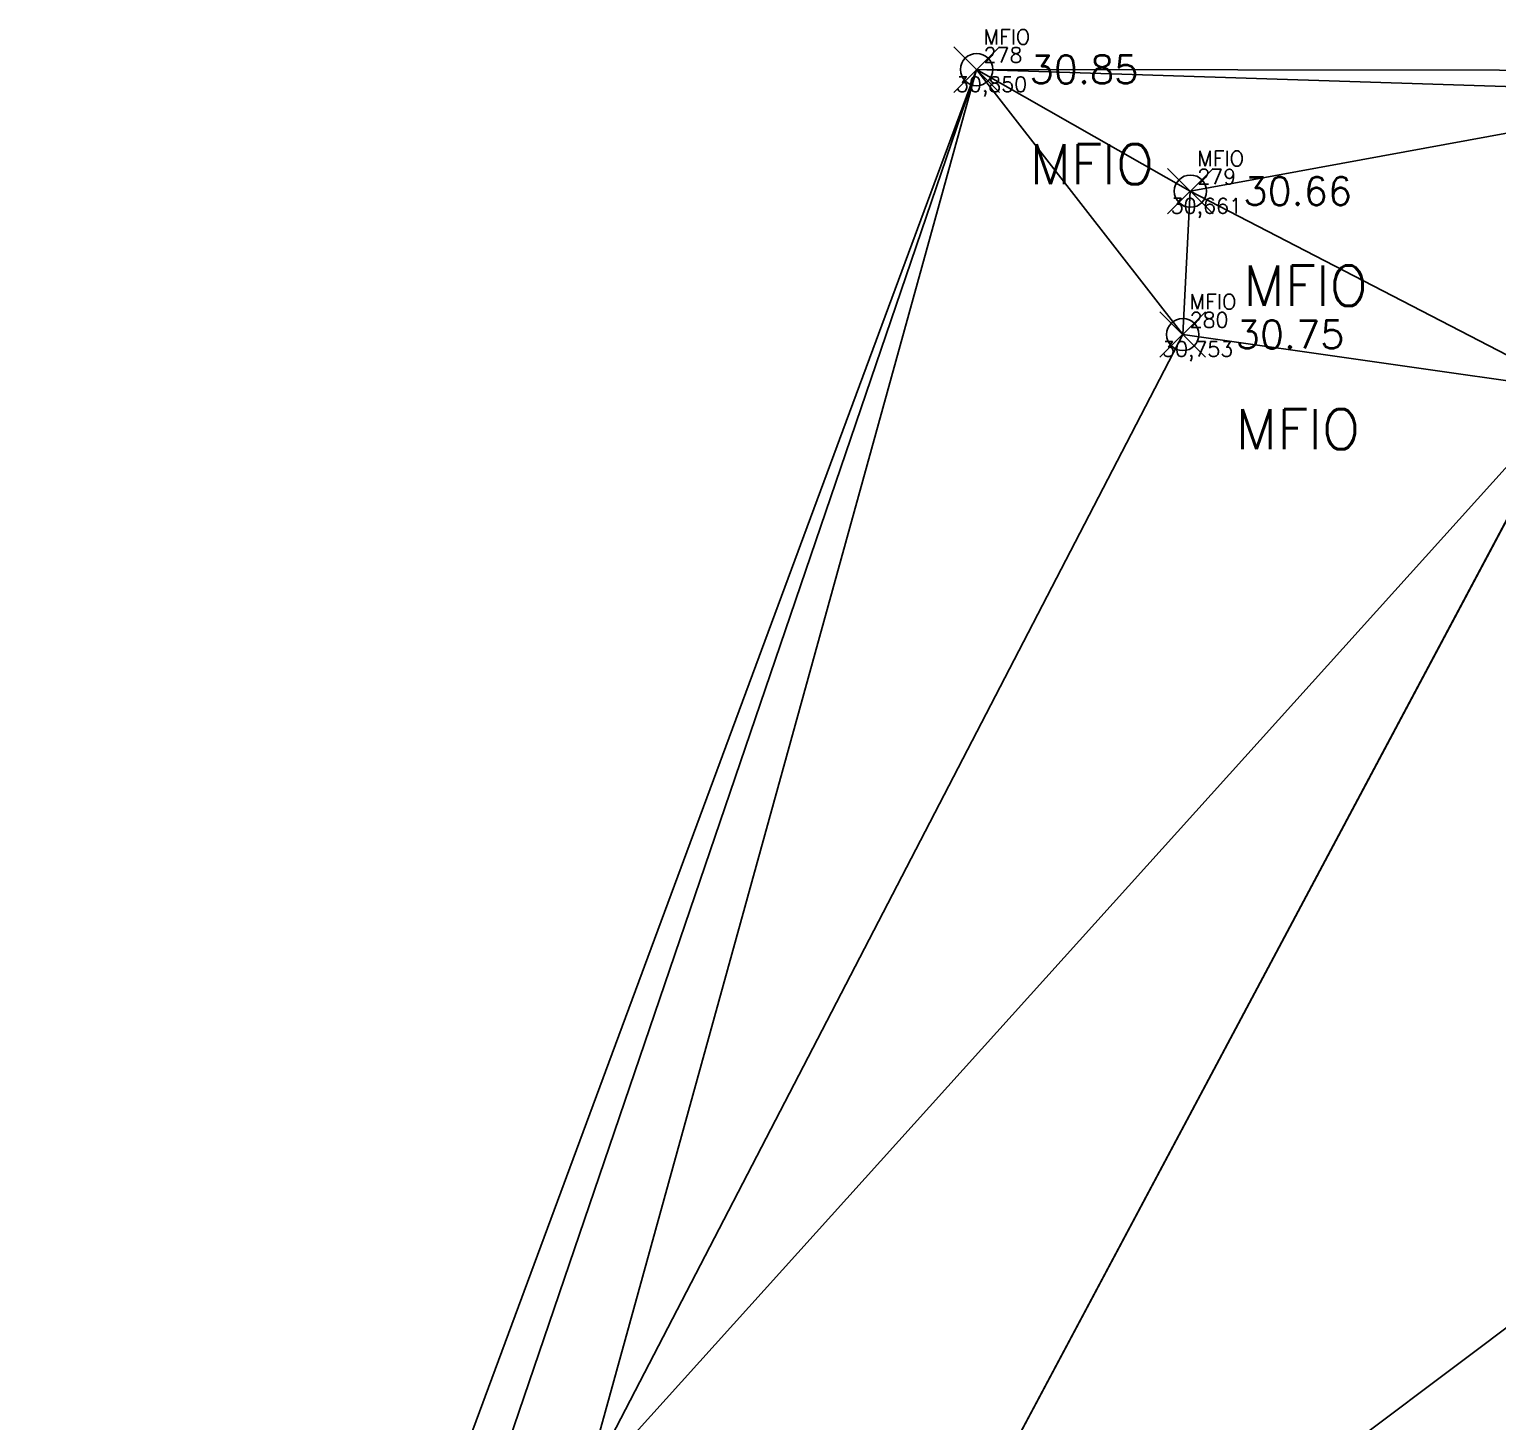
# Model space of a CAD drawing. Header units: metres. Extents: x 543100 to 543604, y 9574012 to 9574398.
# Drawn here: x 543211.69 to 543248.16, y 9574345.75 to 9574380.33 of the extents above; entities that cross this region are included whole.
import ezdxf

# ---------------------------------------------------------------- set-up
doc = ezdxf.new("R2010")
doc.units = ezdxf.units.M
doc.header["$LTSCALE"] = 0.1
doc.linetypes.add('CONTINUO', pattern=[0])
for name, color, linetype in [('_MFIO', 2, 'CONTINUO'), ('C-TINN-BNDY', 110, 'Continuous'), ('E2', 7, 'CONTINUO'), ('IMPL_MEIO FIO', 8, 'Continuous'), ('IMPLANTAÇÃO', 1, 'Continuous'), ('MalhaTriTG', 7, 'CONTINUO'), ('TOPO_PONTOS', 2, 'Continuous'), ('V-NODE', 1, 'Continuous'), ('V-NODE-TEXT', 1, 'Continuous'), ('XREF_IMPLNTACAO', 2, 'Continuous')]:
    doc.layers.add(name, color=color, linetype=linetype)
doc.layers.get('IMPLANTAÇÃO').off()
doc.styles.add('SIMPLEX', font='simplex', dxfattribs={"height": 0.2})
doc.styles.get("Standard").update_dxf_attribs({"font": 'simplex.shx'})

# ---------------------------------------------------------------- blocks, each defined once
blk = doc.blocks.new('A$C00972E22')
at = {"layer": 'IMPL_MEIO FIO', "color": 1, "linetype": 'CONTINUO', "flags": 128}
blk.add_lwpolyline([(21.513, 208.986), (21.535, 220.227), (21.66, 234.538), (21.915, 266.875), (20.471, 270.132), (14.369, 270.416)], dxfattribs=at)
blk = doc.blocks.new('Base_Implantacao')
at = {"layer": 'IMPLANTAÇÃO', "rotation": 333.0393706475627}
blk.add_blockref('A$C00972E22', (543099.81, 9574144.816), dxfattribs=at)
at = {"layer": 'MalhaTriTG', "color": 132}
mesh = blk.add_polyface(dxfattribs=at)
corners = [(543224.664, 9574302.936, 30.992), (543210.265, 9574288.67, 31.209), (543216.703, 9574288.465, 31.154), (543213.734, 9574321.335, 30.969), (543218.85, 9574331.345, 30.895), (543226.223, 9574326.207, 30.933), (543224.268, 9574315.932, 31.062), (543219.876, 9574286.567, 30.533), (543193.607, 9574282.384, 31.298), (543227.396, 9574302.372, 30.53), (543227.186, 9574316.359, 31.22), (543239.215, 9574322.014, 30.485), (543230.57, 9574334.709, 30.757), (543225.45, 9574344.044, 30.865), (543250.101, 9574371.359, 30.793), (543235.218, 9574379.328, 30.85), (543243.115, 9574295.416, 30.237), (543260.488, 9574287.844, 29.96), (543254.859, 9574311.797, 30.344), (543254.233, 9574321.821, 30.714), (543271.924, 9574304.366, 30.172), (543267.489, 9574362.43, 30.657), (543240.338, 9574372.751, 30.753), (543240.528, 9574376.308, 30.661), (543253.768, 9574378.732, 30.858), (543253.993, 9574377.599, 30.878), (543254.701, 9574379.306, 30.904), (543255.768, 9574376.437, 30.874), (543276.872, 9574367.935, 30.831), (543257.017, 9574378.285, 30.88)]
mesh.append_faces([[corners[k] for k in face] for face in [(0, 1, 2), (0, 3, 1), (4, 3, 5), (0, 6, 3), (5, 3, 6), (2, 7, 0), (3, 8, 1), (0, 9, 10), (9, 0, 7), (10, 9, 11), (10, 5, 6), (4, 12, 13), (4, 5, 12), (11, 12, 5), (13, 12, 14), (5, 10, 11), (6, 0, 10), (3, 4, 15), (15, 4, 13), (9, 16, 11), (16, 17, 18), (19, 18, 20), (20, 18, 17), (19, 21, 12), (19, 11, 18), (18, 11, 16), (22, 14, 23), (13, 14, 22), (23, 14, 24), (22, 23, 15), (23, 24, 15), (24, 14, 25), (24, 25, 26), (15, 24, 26), (14, 27, 25), (15, 13, 22), (21, 28, 29), (25, 29, 26), (29, 25, 27), (29, 27, 21), (21, 27, 14), (21, 14, 12), (19, 12, 11)]], dxfattribs={"color": 132})
blk = doc.blocks.new('*U121', base_point=(543240.53, 9574376.31, 30.661))
at = {"layer": 'V-NODE', "lineweight": -2}
for p, q in [((543239.964, 9574375.744, 30.661), (543241.096, 9574376.876, 30.661)), ((543239.964, 9574376.876, 30.661), (543241.096, 9574375.744, 30.661))]:
    blk.add_line(p, q, dxfattribs=at)
blk.add_circle((543240.53, 9574376.31, 30.661), 0.4, dxfattribs=at)
at = {"layer": 'V-NODE-TEXT', "linetype": 'ByBlock'}
for s, insert, char_height, attachment_point in [('30.66', (543241.846, 9574376.31), 0.7, 4), ('MFIO', (543241.846, 9574374.46), 1, 1)]:
    blk.add_mtext(s, dxfattribs=dict(at, insert=insert, char_height=char_height, attachment_point=attachment_point))
blk = doc.blocks.new('*U134', base_point=(543240.34, 9574372.75, 30.753))
at = {"layer": 'V-NODE', "lineweight": -2}
for p, q in [((543239.774, 9574372.184, 30.753), (543240.906, 9574373.316, 30.753)), ((543239.774, 9574373.316, 30.753), (543240.906, 9574372.184, 30.753))]:
    blk.add_line(p, q, dxfattribs=at)
blk.add_circle((543240.34, 9574372.75, 30.753), 0.4, dxfattribs=at)
at = {"layer": 'V-NODE-TEXT', "linetype": 'ByBlock'}
for s, insert, char_height, attachment_point in [('30.75', (543241.656, 9574372.75), 0.7, 4), ('MFIO', (543241.656, 9574370.9), 1, 1)]:
    blk.add_mtext(s, dxfattribs=dict(at, insert=insert, char_height=char_height, attachment_point=attachment_point))
blk = doc.blocks.new('*U143', base_point=(543235.22, 9574379.33, 30.85))
at = {"layer": 'V-NODE', "lineweight": -2}
for p, q in [((543234.654, 9574378.764, 30.85), (543235.786, 9574379.896, 30.85)), ((543234.654, 9574379.896, 30.85), (543235.786, 9574378.764, 30.85))]:
    blk.add_line(p, q, dxfattribs=at)
blk.add_circle((543235.22, 9574379.33, 30.85), 0.4, dxfattribs=at)
at = {"layer": 'V-NODE-TEXT', "linetype": 'ByBlock'}
for s, insert, char_height, attachment_point in [('30.85', (543236.536, 9574379.33), 0.7, 4), ('MFIO', (543236.536, 9574377.48), 1, 1)]:
    blk.add_mtext(s, dxfattribs=dict(at, insert=insert, char_height=char_height, attachment_point=attachment_point))
blk = doc.blocks.new('SIMB_PONTO')
at = {"color": 0}
blk.add_point((0, 0), dxfattribs=at)
for tag in ['desc:', 'cota:', 'pto:']:
    blk.add_attdef(tag, (0, 0), '', height=1)

msp = doc.modelspace()

# ---------------------------------------------------------------- linework, layer by layer
at = {"layer": 'C-TINN-BNDY', "color": 110, "linetype": 'Continuous', "lineweight": -3}
msp.add_polyline3d([(543180.857, 9574168.846, 31), (543148.32, 9574190.7, 31.624), (543142.76, 9574194.54, 31.722), (543131.48, 9574214.2, 31.882), (543137.5, 9574218.91, 31.922), (543171.35, 9574251.99, 31.713), (543193.61, 9574282.38, 31.298), (543211.838, 9574317.665, 31), (543213.73, 9574321.34, 30.969), (543218.85, 9574331.35, 30.895), (543225.45, 9574344.04, 30.865), (543235.22, 9574379.33, 30.85), (543254.7, 9574379.31, 30.904), (543257.02, 9574378.29, 30.88), (543276.87, 9574367.94, 30.831), (543307.77, 9574351.73, 30.631), (543337.13, 9574336.57, 30.477), (543357.69, 9574325.98, 30.362)], dxfattribs=at)
at = {"layer": 'E2', "color": 7, "linetype": 'CONTINUO', "flags": 128}
for points in [[(543213.734, 9574321.335), (543218.85, 9574331.345), (543225.45, 9574344.044), (543240.338, 9574372.751), (543240.528, 9574376.308), (543235.218, 9574379.328)], [(543250.322, 9574065.652), (543251.079, 9574072.337), (543252.639, 9574083.92), (543253.689, 9574094.488), (543251.976, 9574103.299), (543249.491, 9574108.999), (543244.423, 9574117.288), (543234.75, 9574129.498), (543227.87, 9574138.514), (543217.527, 9574151.083), (543204.89, 9574166.147), (543199.388, 9574171.327), (543189.881, 9574180.728), (543176.729, 9574192.765), (543167.061, 9574201.461), (543163.739, 9574205.256), (543165.999, 9574209.837), (543171.161, 9574219.715), (543174.98, 9574227.004), (543180.842, 9574238.534), (543187.66, 9574251.739), (543195.063, 9574265.953), (543195.272, 9574266.43), (543198.328, 9574272.347), (543201.775, 9574278.74), (543210.265, 9574288.67), (543224.268, 9574315.932), (543226.223, 9574326.207), (543230.57, 9574334.709), (543250.101, 9574371.359), (543267.489, 9574362.43), (543350.095, 9574319.461), (543396.907, 9574295.117), (543404.363, 9574291.815), (543405.31, 9574291.616), (543407.413, 9574291.925), (543409.146, 9574292.849), (543411.568, 9574296.196)]]:
    msp.add_lwpolyline(points, dxfattribs=at)

# ---------------------------------------------------------------- block references
at = {"layer": '_MFIO', "color": 3}
ref = msp.add_blockref('SIMB_PONTO', (543235.218, 9574379.328), dxfattribs=at)
ref.add_attrib('PONTO', '278', (543235.393, 9574379.503), dxfattribs={"layer": '0', "color": 1, "height": 0.375, "style": 'SIMPLEX'})
ref.add_attrib('DESC', 'MFIO', (543235.393, 9574379.953), dxfattribs={"layer": '0', "color": 4, "height": 0.375, "style": 'SIMPLEX'})
ref.add_attrib('COTA', '30,850', (543234.706, 9574378.778), dxfattribs={"layer": '0', "color": 2, "height": 0.375, "style": 'SIMPLEX'})
ref = msp.add_blockref('SIMB_PONTO', (543240.528, 9574376.308), dxfattribs=at)
ref.add_attrib('PONTO', '279', (543240.703, 9574376.483), dxfattribs={"layer": '0', "color": 1, "height": 0.375, "style": 'SIMPLEX'})
ref.add_attrib('DESC', 'MFIO', (543240.703, 9574376.933), dxfattribs={"layer": '0', "color": 4, "height": 0.375, "style": 'SIMPLEX'})
ref.add_attrib('COTA', '30,661', (543240.041, 9574375.758), dxfattribs={"layer": '0', "color": 2, "height": 0.375, "style": 'SIMPLEX'})
ref = msp.add_blockref('SIMB_PONTO', (543240.338, 9574372.751), dxfattribs=at)
ref.add_attrib('PONTO', '280', (543240.513, 9574372.926), dxfattribs={"layer": '0', "color": 1, "height": 0.375, "style": 'SIMPLEX'})
ref.add_attrib('DESC', 'MFIO', (543240.513, 9574373.376), dxfattribs={"layer": '0', "color": 4, "height": 0.375, "style": 'SIMPLEX'})
ref.add_attrib('COTA', '30,753', (543239.826, 9574372.201), dxfattribs={"layer": '0', "color": 2, "height": 0.375, "style": 'SIMPLEX'})
at = {"layer": 'TOPO_PONTOS'}
for name, p in [('*U143', (543235.22, 9574379.33, 30.85)), ('*U121', (543240.53, 9574376.31, 30.661)), ('*U134', (543240.34, 9574372.75, 30.753))]:
    msp.add_blockref(name, p, dxfattribs=at)
at = {"layer": 'XREF_IMPLNTACAO'}
msp.add_blockref('Base_Implantacao', (0, 0), dxfattribs=at)

# ---------------------------------------------------------------- meshes
at = {"layer": 'MalhaTriTG', "color": 132}
mesh = msp.add_polyface(dxfattribs=at)
corners = [(543224.664, 9574302.936, 30.992), (543210.265, 9574288.67, 31.209), (543216.703, 9574288.465, 31.154), (543213.734, 9574321.335, 30.969), (543218.85, 9574331.345, 30.895), (543226.223, 9574326.207, 30.933), (543224.268, 9574315.932, 31.062), (543219.876, 9574286.567, 30.533), (543193.607, 9574282.384, 31.298), (543227.396, 9574302.372, 30.53), (543227.186, 9574316.359, 31.22), (543239.215, 9574322.014, 30.485), (543230.57, 9574334.709, 30.757), (543225.45, 9574344.044, 30.865), (543250.101, 9574371.359, 30.793), (543235.218, 9574379.328, 30.85), (543243.115, 9574295.416, 30.237), (543260.488, 9574287.844, 29.96), (543254.859, 9574311.797, 30.344), (543254.233, 9574321.821, 30.714), (543271.924, 9574304.366, 30.172), (543267.489, 9574362.43, 30.657), (543240.338, 9574372.751, 30.753), (543240.528, 9574376.308, 30.661), (543253.768, 9574378.732, 30.858), (543253.993, 9574377.599, 30.878), (543254.701, 9574379.306, 30.904), (543255.768, 9574376.437, 30.874), (543276.872, 9574367.935, 30.831), (543257.017, 9574378.285, 30.88)]
mesh.append_faces([[corners[k] for k in face] for face in [(0, 1, 2), (0, 3, 1), (4, 3, 5), (0, 6, 3), (5, 3, 6), (2, 7, 0), (3, 8, 1), (0, 9, 10), (9, 0, 7), (10, 9, 11), (10, 5, 6), (4, 12, 13), (4, 5, 12), (11, 12, 5), (13, 12, 14), (5, 10, 11), (6, 0, 10), (3, 4, 15), (15, 4, 13), (9, 16, 11), (16, 17, 18), (19, 18, 20), (20, 18, 17), (19, 21, 12), (19, 11, 18), (18, 11, 16), (22, 14, 23), (13, 14, 22), (23, 14, 24), (22, 23, 15), (23, 24, 15), (24, 14, 25), (24, 25, 26), (15, 24, 26), (14, 27, 25), (15, 13, 22), (21, 28, 29), (25, 29, 26), (29, 25, 27), (29, 27, 21), (21, 27, 14), (21, 14, 12), (19, 12, 11)]], dxfattribs={"color": 132})

doc.saveas('drawing.dxf')
